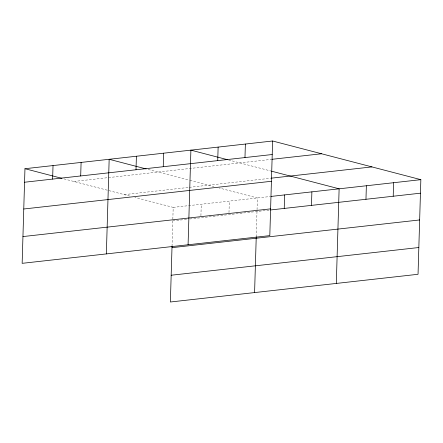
<?xml version="1.0" encoding="UTF-8"?>
<svg xmlns="http://www.w3.org/2000/svg" width="443" height="443" viewBox="0 0 443 443"><rect width="100%" height="100%" fill="white"/><g stroke="black" fill="none" stroke-linecap="round" stroke-linejoin="round"><path stroke-width="0.33" stroke-dasharray="2.21 1.66" d="M172.034 246.291L173.191 207.379L134.849 197.379M200.917 215.73L201.255 204.24M228.987 212.59L229.324 201.1M256.237 236.867L257.394 197.955L219.052 187.954M73.876 181.475L271.138 159.397M124.273 194.621L188.624 187.417M189.311 187.339L270.457 178.263M173.191 207.379L270.335 196.509M172.787 220.902L187.162 219.291M189.903 218.986L269.931 210.026M228.571 159.973L270.978 171.037M148.161 169.464L189.244 180.179M189.909 180.351L213.764 186.575M63.958 178.889L129.561 196"/><path stroke-width="0.66" d="M24.958 168.711L22.15 263.336L269.809 235.621L272.622 141.001L24.958 168.711L61.976 178.368M52.623 179.094L53.027 165.571M80.692 175.949L81.097 162.431M106.353 253.911L109.161 159.292L146.179 168.949M136.007 169.763L136.405 156.241M163.245 166.712L163.65 153.195M172.034 246.291L170.378 301.999L418.042 274.289L420.85 179.664L272.622 141.001M188.081 244.769L190.894 150.144L227.248 159.63M217.734 160.615L218.133 147.098M244.973 157.57L245.378 144.047M254.587 292.579L256.237 236.867M284.234 208.426L284.639 194.909M311.479 205.38L311.878 191.858M336.315 283.431L339.122 188.812L271.637 171.208M365.962 199.284L366.367 185.761M393.207 196.232L393.605 182.715M24.559 182.234L272.218 154.518M271.819 159.325L321.535 153.76M271.138 178.186L371.932 166.906M23.761 208.996L271.426 181.281M271.016 196.432L420.85 179.664M22.942 236.573L270.607 208.858M270.612 209.954L420.451 193.187M171.995 247.665L419.654 219.949M171.175 275.236L418.834 247.521"/></g></svg>
